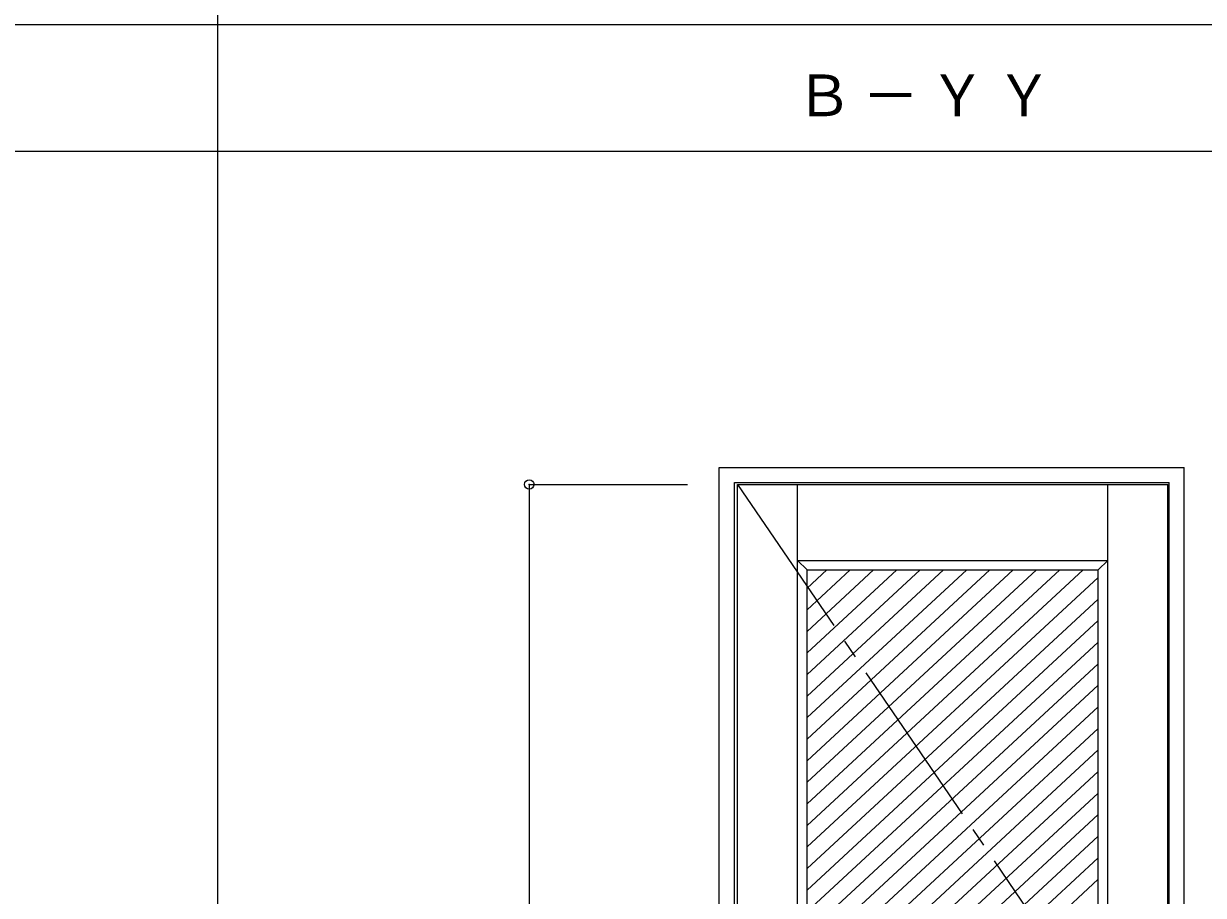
# Model space of a CAD drawing. Units: millimetres, scale not verified. Extents: x -6000 to 5700, y -4307 to 4260.
# Drawn here: x 898 to 2763, y -1192 to 186 of the extents above; entities that cross this region are included whole.
import ezdxf

# ---------------------------------------------------------------- set-up
doc = ezdxf.new("R2010")
doc.units = ezdxf.units.MM
doc.header["$LTSCALE"] = 30
doc.header["$PDMODE"] = 32
doc.header["$PDSIZE"] = 15
doc.linetypes.add('CHAIN2', pattern=[12, 9, -1, 1, -1])
for name, color, linetype in [('0-2_扉', 7, 'Continuous'), ('0-4_枠', 3, 'Continuous'), ('0-7', 7, 'CHAIN2'), ('0-A_文字', 7, 'Continuous'), ('0-B_寸法', 7, 'Continuous'), ('0-C_ハッチ', 4, 'Continuous'), ('F-1_枠', 6, 'Continuous')]:
    doc.layers.add(name, color=color, linetype=linetype)
doc.styles.add('ＭＳ ゴシック', font='')
doc.styles.get('ＭＳ ゴシック').set_extended_font_data('MS Gothic')

msp = doc.modelspace()

# ---------------------------------------------------------------- linework, layer by layer
at = {"layer": '0-2_扉'}
for p, q in [((2026.4, -2537.5), (2026.4, -542.5)), ((2026.4, -542.5), (2706.4, -542.5)), ((2121.4, -1575.51), (2121.4, -542.5)), ((2611.4, -2537.5), (2611.4, -542.5)), ((2706.4, -2537.5), (2706.4, -542.5)), ((2121.4, -662.5), (2136.4, -677.5)), ((2121.4, -662.5), (2611.4, -662.5)), ((2611.4, -662.5), (2596.4, -677.5)), ((2136.4, -677.5), (2596.4, -677.5)), ((2136.4, -1569), (2136.4, -677.5)), ((2596.4, -1722.5), (2596.4, -677.5)), ((2136.59, -860.5), (2136.4, -860.5))]:
    msp.add_line(p, q, dxfattribs=at)
at = {"layer": '0-4_枠'}
for p, q in [((1997.4, -515.5), (2732.4, -515.5)), ((1997.4, -2562.5), (1997.4, -515.5)), ((2732.4, -2562.5), (2732.4, -515.5)), ((2021.4, -539.5), (2708.4, -539.5)), ((2021.4, -2562.5), (2021.4, -539.5)), ((2708.4, -2562.5), (2708.4, -539.5))]:
    msp.add_line(p, q, dxfattribs=at)
at = {"layer": '0-7'}
msp.add_line((2026.4, -542.5), (2706.4, -1540), dxfattribs=at)
at = {"layer": '0-B_寸法', "color": 4}
for q in [(1947.4, -542.5), (1697.4, -2537.5)]:
    msp.add_line((1697.4, -542.5), q, dxfattribs=at)
at = {"layer": '0-B_寸法'}
msp.add_point((1697.4, -542.5), dxfattribs=at)
at = {"layer": '0-C_ハッチ'}
for p, q in [((2204.54, -677.5), (2136.4, -740.6)), ((2241.34, -677.5), (2136.4, -774.67)), ((2278.14, -677.5), (2136.4, -808.74)), ((2314.93, -677.5), (2136.4, -842.81)), ((2167.75, -677.5), (2136.4, -706.53)), ((2351.73, -677.5), (2136.4, -876.88)), ((2388.53, -677.5), (2136.4, -910.95)), ((2425.33, -677.5), (2136.4, -945.02)), ((2462.12, -677.5), (2136.4, -979.09)), ((2498.92, -677.5), (2136.4, -1013.16)), ((2535.72, -677.5), (2136.4, -1047.24)), ((2572.51, -677.5), (2136.4, -1081.31)), ((2596.4, -689.45), (2136.4, -1115.38)), ((2596.4, -723.52), (2136.4, -1149.45)), ((2596.4, -757.59), (2136.4, -1183.52)), ((2596.4, -791.67), (2136.4, -1217.59)), ((2596.4, -825.74), (2136.4, -1251.66)), ((2596.4, -859.81), (2136.4, -1285.73)), ((2596.4, -893.88), (2136.4, -1319.8)), ((2596.4, -927.95), (2136.4, -1353.88)), ((2596.4, -962.02), (2136.4, -1387.95)), ((2596.4, -996.09), (2136.4, -1422.02)), ((2596.4, -1030.16), (2136.4, -1456.09)), ((2596.4, -1064.23), (2136.4, -1490.16)), ((2596.4, -1098.3), (2136.4, -1524.23)), ((2596.4, -1132.38), (2136.4, -1558.3)), ((2596.4, -1166.45), (2171.35, -1560.01))]:
    msp.add_line(p, q, dxfattribs=at)
at = {"layer": 'F-1_枠'}
for p, q in [((1204.8, 4175), (1204.8, -3790)), ((-6000, 184.5), (5690, 184.5)), ((-6000, -15.5), (5690, -15.5))]:
    msp.add_line(p, q, dxfattribs=at)

# ---------------------------------------------------------------- texts
at = {"layer": '0-A_文字', "insert": (2118.1, 39.5), "char_height": 65.98, "attachment_point": 7, "style": 'ＭＳ ゴシック'}
msp.add_mtext('\\T1.17;Ｂ－ＹＹ', dxfattribs=at)

doc.saveas('drawing.dxf')
